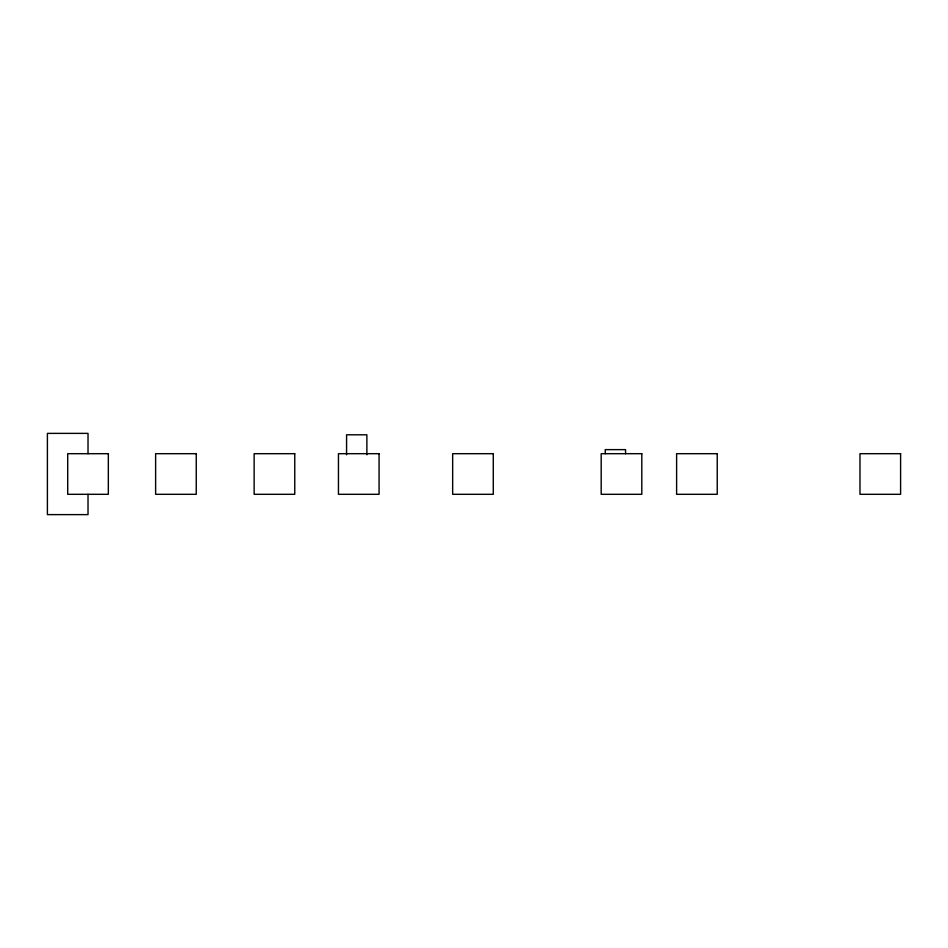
<?xml version="1.0" encoding="UTF-8"?>
<svg xmlns="http://www.w3.org/2000/svg" width="948" height="948" viewBox="0 0 948 948"><rect width="100%" height="100%" fill="white"/><g stroke="black" fill="none" stroke-linecap="round" stroke-linejoin="round"><path stroke-width="1.42" d="M625.562 453.689L625.562 449.625L605.251 449.625L605.251 453.689M366.876 454.791L366.876 434.8L346.577 434.8L346.577 454.791M88.022 453.689L88.022 433.378L47.4 433.378L47.4 514.622L88.022 514.622L88.022 494.311M108.333 453.689L67.711 453.689L67.711 494.311L108.333 494.311L108.333 453.689M196.248 453.689L155.626 453.689L155.626 494.311L196.248 494.311L196.248 453.689M294.757 453.689L254.135 453.689L254.135 494.311L294.757 494.311L294.757 453.689M379.07 453.689L338.448 453.689L338.448 494.311L379.07 494.311L379.07 453.689M493.28 453.689L452.658 453.689L452.658 494.311L493.28 494.311L493.28 453.689M641.808 453.689L601.186 453.689L601.186 494.311L641.808 494.311L641.808 453.689M717.233 453.689L676.611 453.689L676.611 494.311L717.233 494.311L717.233 453.689M900.6 453.689L859.978 453.689L859.978 494.311L900.6 494.311L900.6 453.689"/></g></svg>
